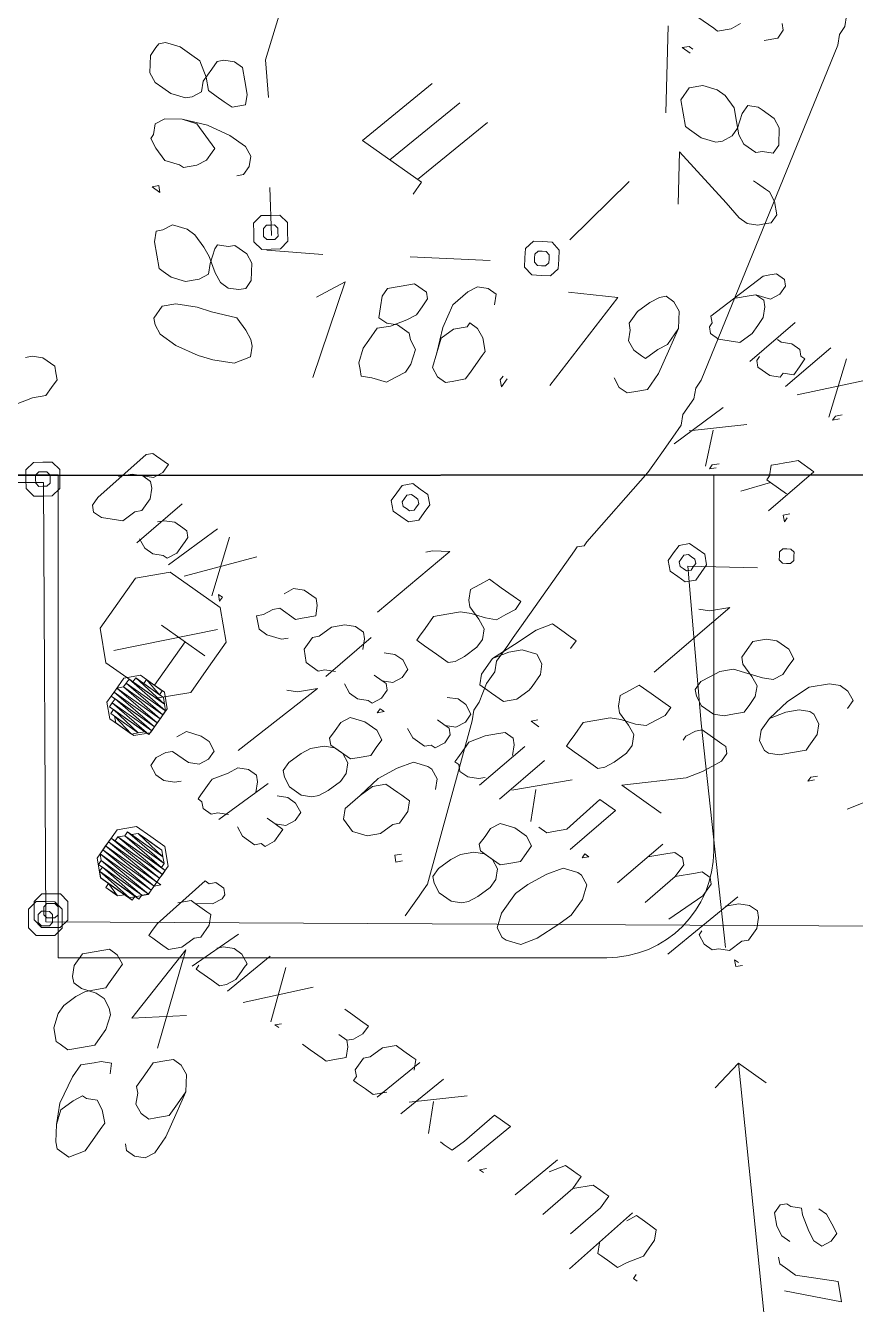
# Model space of a CAD drawing. Header units: millimetres. Extents: x -45570 to 57695, y -24100 to 57483.
# Drawn here: x 542 to 8291, y -13444 to -1506 of the extents above; entities that cross this region are included whole.
import ezdxf

# ---------------------------------------------------------------- set-up
doc = ezdxf.new("R2010")
doc.units = ezdxf.units.MM
for name, color, linetype, lineweight in [('A-FLOR', 8, 'Continuous', 9), ('НВК_ГП', 8, 'Continuous', 18), ('НВК_граница', 6, 'Continuous', 35), ('НВК_топо', 9, 'Continuous', 9)]:
    doc.layers.add(name, color=color, linetype=linetype, lineweight=lineweight)

# ---------------------------------------------------------------- blocks, each defined once
blk = doc.blocks.new('ТОПО')
at = {"layer": 'НВК_граница'}
for p, q in [((-5154, -5708), (23846, -5689)), ((23846, -5689), (-5154, -5708))]:
    blk.add_line(p, q, dxfattribs=at)
at = {"layer": 'НВК_топо'}
for p, q in [((2906, -1418), (2782, -1827)), ((6820, -1427), (6967, -1531)), ((8193, -1515), (8208, -1415)), ((6520, -2319), (6543, -1507)), ((6967, -1531), (7004, -1557)), ((7004, -1557), (7130, -1536)), ((7130, -1536), (7218, -1488)), ((7565, -1623), (7617, -1549)), ((7617, -1549), (7606, -1486)), ((8141, -1589), (8193, -1515)), ((1786, -1675), (1849, -1664)), ((1849, -1664), (1985, -1705)), ((7439, -1644), (7565, -1623)), ((8126, -1688), (8141, -1589)), ((1703, -1947), (1708, -1785)), ((1708, -1785), (1760, -1711)), ((1760, -1711), (1786, -1675)), ((1985, -1705), (2096, -1783)), ((2096, -1783), (2169, -1835)), ((6737, -1700), (6674, -1710)), ((6674, -1710), (6748, -1763)), ((6774, -1726), (6737, -1700)), ((6851, -4817), (8126, -1688)), ((2169, -1835), (2228, -1987)), ((2332, -1840), (2280, -1913)), ((2395, -1829), (2332, -1840)), ((2494, -1844), (2395, -1829)), ((2568, -1896), (2494, -1844)), ((2589, -2022), (2568, -1896)), ((2782, -1827), (2810, -2178)), ((1751, -2036), (1703, -1947)), ((2202, -2024), (2186, -2123)), ((2280, -1913), (2202, -2024)), ((2228, -1987), (2249, -2113)), ((2611, -2148), (2589, -2022)), ((1825, -2088), (1751, -2036)), ((1898, -2140), (1825, -2088)), ((2035, -2182), (1898, -2140)), ((2186, -2123), (2097, -2171)), ((2249, -2113), (2323, -2165)), ((2595, -2247), (2611, -2148)), ((4339, -2046), (3687, -2578)), ((6661, -2198), (6739, -2087)), ((6739, -2087), (6865, -2066)), ((6865, -2066), (7001, -2107)), ((7001, -2107), (7075, -2159)), ((2097, -2171), (2035, -2182)), ((2323, -2165), (2396, -2217)), ((2396, -2217), (2470, -2269)), ((2470, -2269), (2595, -2247)), ((4597, -2228), (3944, -2760)), ((6682, -2323), (6661, -2198)), ((7075, -2159), (7159, -2274)), ((7285, -2253), (7233, -2326)), ((7384, -2268), (7285, -2253)), ((7421, -2294), (7384, -2268)), ((1842, -2376), (1753, -2424)), ((2004, -2381), (1842, -2376)), ((2240, -2437), (2004, -2381)), ((2140, -2422), (2004, -2381)), ((6704, -2449), (6682, -2323)), ((7159, -2274), (7181, -2400)), ((7233, -2326), (7191, -2463)), ((7531, -2372), (7421, -2294)), ((7579, -2461), (7531, -2372)), ((1753, -2424), (1737, -2524)), ((2225, -2537), (2140, -2422)), ((2450, -2531), (2240, -2437)), ((4854, -2410), (4202, -2942)), ((6741, -2475), (6704, -2449)), ((6851, -2553), (6741, -2475)), ((7191, -2463), (7139, -2536)), ((7181, -2400), (7202, -2525)), ((7574, -2623), (7579, -2461)), ((1737, -2524), (1711, -2560)), ((1711, -2560), (1759, -2649)), ((2309, -2652), (2225, -2537)), ((2597, -2635), (2450, -2531)), ((3687, -2578), (4239, -2968)), ((6988, -2594), (6851, -2553)), ((7050, -2584), (6988, -2594)), ((7139, -2536), (7050, -2584)), ((7202, -2525), (7250, -2614)), ((7250, -2614), (7360, -2692)), ((7522, -2697), (7574, -2623)), ((1759, -2649), (1843, -2764)), ((2231, -2762), (2283, -2689)), ((2283, -2689), (2309, -2652)), ((2645, -2724), (2597, -2635)), ((2629, -2823), (2645, -2724)), ((6647, -2685), (6634, -3172)), ((7084, -3160), (6647, -2685)), ((7360, -2692), (7423, -2682)), ((7423, -2682), (7522, -2697)), ((1843, -2764), (1980, -2805)), ((1980, -2805), (2016, -2831)), ((2016, -2831), (2142, -2810)), ((2142, -2810), (2231, -2762)), ((2577, -2897), (2629, -2823)), ((2515, -2908), (2577, -2897)), ((4239, -2968), (4160, -3079)), ((5624, -3507), (6177, -2960)), ((7340, -2954), (7377, -2980)), ((7377, -2980), (7451, -3033)), ((1787, -3000), (1724, -3011)), ((1724, -3011), (1797, -3063)), ((1797, -3063), (1787, -3000)), ((2824, -3016), (2837, -3467)), ((7451, -3033), (7487, -3059)), ((7487, -3059), (7535, -3147)), ((7205, -3301), (7084, -3160)), ((7535, -3147), (7556, -3273)), ((7279, -3353), (7205, -3301)), ((7556, -3273), (7504, -3347)), ((1747, -3524), (1762, -3425)), ((1762, -3425), (1825, -3414)), ((1825, -3414), (1914, -3366)), ((1914, -3366), (2050, -3408)), ((2050, -3408), (2124, -3460)), ((2124, -3460), (2208, -3575)), ((7379, -3368), (7279, -3353)), ((7442, -3357), (7379, -3368)), ((7504, -3347), (7442, -3357)), ((1769, -3650), (1747, -3524)), ((2208, -3575), (2256, -3663)), ((2334, -3553), (2308, -3590)), ((2434, -3568), (2334, -3553)), ((2496, -3558), (2434, -3568)), ((2607, -3636), (2496, -3558)), ((1790, -3775), (1769, -3650)), ((2256, -3663), (2314, -3815)), ((2308, -3590), (2267, -3726)), ((2654, -3724), (2607, -3636)), ((2795, -3603), (3319, -3643)), ((4132, -3666), (4881, -3699)), ((1827, -3802), (1790, -3775)), ((1901, -3854), (1827, -3802)), ((2267, -3726), (2251, -3826)), ((2314, -3815), (2362, -3904)), ((2650, -3887), (2654, -3724)), ((2037, -3895), (1901, -3854)), ((2163, -3873), (2037, -3895)), ((2251, -3826), (2163, -3873)), ((2362, -3904), (2435, -3956)), ((2598, -3960), (2650, -3887)), ((3525, -3899), (3225, -4791)), ((3347, -3994), (3525, -3899)), ((4049, -3938), (3923, -3960)), ((4175, -3917), (4049, -3938)), ((4285, -3995), (4175, -3917)), ((7428, -3845), (6942, -4219)), ((7491, -3834), (7428, -3845)), ((7554, -3823), (7491, -3834)), ((7627, -3875), (7554, -3823)), ((7586, -4012), (7638, -3938)), ((7638, -3938), (7627, -3875)), ((2435, -3956), (2535, -3971)), ((2535, -3971), (2598, -3960)), ((3258, -4041), (3347, -3994)), ((3871, -4033), (3856, -4133)), ((3923, -3960), (3871, -4033)), ((4244, -4131), (4296, -4058)), ((4296, -4058), (4285, -3995)), ((4673, -3993), (4532, -4114)), ((4762, -3946), (4673, -3993)), ((4861, -3961), (4762, -3946)), ((4935, -4013), (4861, -3961)), ((4920, -4113), (4935, -4013)), ((6072, -4045), (5436, -4865)), ((5611, -3994), (6072, -4045)), ((6371, -4090), (6460, -4043)), ((6460, -4043), (6522, -4032)), ((6522, -4032), (6596, -4084)), ((7172, -4050), (7298, -4029)), ((7298, -4029), (7361, -4018)), ((7361, -4018), (7497, -4059)), ((7434, -4070), (7361, -4018)), ((7497, -4059), (7586, -4012)), ((1818, -4126), (1740, -4237)), ((1944, -4105), (1818, -4126)), ((2143, -4135), (1944, -4105)), ((2279, -4177), (2143, -4135)), ((2515, -4233), (2279, -4177)), ((3856, -4133), (3841, -4233)), ((4192, -4205), (4244, -4131)), ((4532, -4114), (4438, -4324)), ((6178, -4285), (6256, -4175)), ((6256, -4175), (6371, -4090)), ((6596, -4084), (6644, -4173)), ((6644, -4173), (6639, -4335)), ((7430, -4232), (7445, -4133)), ((7445, -4133), (7434, -4070)), ((1740, -4237), (1751, -4300)), ((2600, -4348), (2515, -4233)), ((3841, -4233), (3914, -4285)), ((3914, -4285), (4014, -4300)), ((3951, -4311), (4103, -4252)), ((4103, -4252), (4192, -4205)), ((4690, -4281), (4664, -4318)), ((4763, -4333), (4690, -4281)), ((6188, -4348), (6178, -4285)), ((6953, -4282), (6927, -4319)), ((6942, -4219), (6953, -4282)), ((7729, -4278), (7306, -4642)), ((7378, -4306), (7430, -4232)), ((1751, -4300), (1798, -4388)), ((1798, -4388), (1945, -4493)), ((2647, -4437), (2600, -4348)), ((3747, -4443), (3825, -4332)), ((3825, -4332), (3951, -4311)), ((4014, -4300), (4124, -4378)), ((4124, -4378), (4135, -4441)), ((4438, -4324), (4382, -4560)), ((4538, -4340), (4423, -4424)), ((4664, -4318), (4538, -4340)), ((4811, -4422), (4763, -4333)), ((6173, -4448), (6188, -4348)), ((6639, -4335), (6535, -4483)), ((6639, -4335), (6546, -4545)), ((6927, -4319), (6938, -4381)), ((6938, -4381), (7011, -4433)), ((7211, -4464), (7326, -4380)), ((7326, -4380), (7378, -4306)), ((1945, -4493), (2155, -4586)), ((2643, -4599), (2658, -4500)), ((2658, -4500), (2647, -4437)), ((3654, -4653), (3695, -4516)), ((3695, -4516), (3747, -4443)), ((4135, -4441), (4183, -4530)), ((4183, -4530), (4141, -4666)), ((4423, -4424), (4382, -4560)), ((4832, -4548), (4811, -4422)), ((6221, -4536), (6173, -4448)), ((6446, -4530), (6331, -4615)), ((6535, -4483), (6446, -4530)), ((7011, -4433), (7111, -4449)), ((7111, -4449), (7211, -4464)), ((7562, -4436), (7598, -4462)), ((7598, -4462), (7698, -4477)), ((8060, -4513), (7637, -4876)), ((7698, -4477), (7772, -4530)), ((7772, -4530), (7782, -4592)), ((542, -4604), (604, -4593)), ((604, -4593), (704, -4608)), ((704, -4608), (814, -4686)), ((2155, -4586), (2292, -4627)), ((2292, -4627), (2491, -4658)), ((2491, -4658), (2643, -4599)), ((3665, -4715), (3654, -4653)), ((4382, -4560), (4341, -4697)), ((4702, -4732), (4806, -4585)), ((4806, -4585), (4832, -4548)), ((6294, -4589), (6221, -4536)), ((6331, -4615), (6294, -4589)), ((6546, -4545), (6452, -4755)), ((7369, -4631), (7395, -4594)), ((7379, -4694), (7369, -4631)), ((7819, -4618), (7767, -4692)), ((7782, -4592), (7819, -4618)), ((8207, -4617), (8042, -5162)), ((814, -4686), (825, -4749)), ((825, -4749), (836, -4812)), ((3676, -4778), (3665, -4715)), ((4089, -4740), (4000, -4787)), ((4141, -4666), (4089, -4740)), ((4341, -4697), (4388, -4786)), ((4650, -4805), (4702, -4732)), ((6452, -4755), (6348, -4903)), ((7490, -4772), (7379, -4694)), ((7589, -4787), (7490, -4772)), ((7615, -4750), (7589, -4787)), ((7715, -4766), (7615, -4750)), ((7767, -4692), (7715, -4766)), ((784, -4885), (732, -4959)), ((836, -4812), (784, -4885)), ((3775, -4794), (3676, -4778)), ((3912, -4835), (3775, -4794)), ((4000, -4787), (3912, -4835)), ((4388, -4786), (4462, -4838)), ((4462, -4838), (4525, -4827)), ((4525, -4827), (4650, -4805)), ((5001, -4778), (4975, -4814)), ((4975, -4814), (4986, -4877)), ((4986, -4877), (5038, -4804)), ((6086, -4883), (6039, -4794)), ((6160, -4935), (6086, -4883)), ((6783, -4990), (6799, -4890)), ((6799, -4890), (6851, -4817)), ((8464, -4799), (7747, -4954)), ((606, -4981), (454, -5039)), ((732, -4959), (606, -4981)), ((6222, -4924), (6160, -4935)), ((6348, -4903), (6222, -4924)), ((6679, -5137), (6783, -4990)), ((7056, -5072), (6597, -5410)), ((6586, -5347), (6664, -5237)), ((6664, -5237), (6679, -5137)), ((7277, -5229), (6738, -5289)), ((8104, -5152), (8078, -5188)), ((8078, -5188), (8141, -5178)), ((8167, -5141), (8104, -5152)), ((6482, -5494), (6586, -5347)), ((6963, -5282), (6891, -5618)), ((1667, -5510), (1218, -5910)), ((1730, -5499), (1667, -5510)), ((1766, -5526), (1730, -5499)), ((1877, -5604), (1766, -5526)), ((1825, -5677), (1877, -5604)), ((6352, -5678), (6430, -5568)), ((6430, -5568), (6482, -5494)), ((6954, -5607), (6928, -5644)), ((7017, -5596), (6954, -5607)), ((7504, -5610), (7489, -5710)), ((7567, -5599), (7504, -5610)), ((7630, -5589), (7567, -5599)), ((7692, -5578), (7630, -5589)), ((7755, -5567), (7692, -5578)), ((7902, -5671), (7755, -5567)), ((1411, -5716), (1537, -5694)), ((1537, -5694), (1636, -5709)), ((1636, -5709), (1736, -5725)), ((1710, -5762), (1636, -5709)), ((1736, -5725), (1825, -5677)), ((5783, -6325), (6352, -5678)), ((6928, -5644), (6991, -5633)), ((7489, -5710), (7463, -5746)), ((7480, -6035), (7902, -5671)), ((709, -5771), (-7370, -5797)), ((733, -9873), (709, -5771)), ((1705, -5924), (1721, -5824)), ((1721, -5824), (1710, -5762)), ((7222, -5852), (7499, -5772)), ((7463, -5746), (7499, -5772)), ((7499, -5772), (7647, -5877)), ((1218, -5910), (1166, -5984)), ((1627, -6034), (1705, -5924)), ((1166, -5984), (1177, -6047)), ((1177, -6047), (1250, -6099)), ((1450, -6129), (1564, -6045)), ((1564, -6045), (1627, -6034)), ((2004, -5970), (1581, -6333)), ((7679, -6065), (7616, -6076)), ((7616, -6076), (7627, -6139)), ((1250, -6099), (1350, -6114)), ((1350, -6114), (1450, -6129)), ((1774, -6138), (1837, -6128)), ((1837, -6128), (1937, -6143)), ((2335, -6204), (1876, -6541)), ((1937, -6143), (2010, -6195)), ((2010, -6195), (2047, -6221)), ((7627, -6139), (7653, -6102)), ((1655, -6385), (1607, -6296)), ((2032, -6321), (2006, -6357)), ((2058, -6284), (2032, -6321)), ((2047, -6221), (2058, -6284)), ((2446, -6282), (2280, -6828)), ((5757, -6362), (5783, -6325)), ((1729, -6437), (1655, -6385)), ((1828, -6453), (1729, -6437)), ((1954, -6431), (1865, -6479)), ((2006, -6357), (1954, -6431)), ((4505, -6415), (3827, -6983)), ((4280, -6421), (4343, -6410)), ((4343, -6410), (4505, -6415)), ((5174, -7108), (5668, -6409)), ((5668, -6409), (5694, -6373)), ((5694, -6373), (5757, -6362)), ((1865, -6479), (1828, -6453)), ((2703, -6464), (2023, -6646)), ((6849, -8018), (6727, -6551)), ((6727, -6551), (7377, -6569)), ((4873, -6675), (4784, -6722)), ((4984, -6753), (4873, -6675)), ((2956, -6809), (3045, -6762)), ((3045, -6762), (3145, -6777)), ((3145, -6777), (3255, -6855)), ((4696, -6770), (4680, -6870)), ((4784, -6722), (4696, -6770)), ((5094, -6831), (4984, -6753)), ((2380, -6843), (2343, -6817)), ((2343, -6817), (2354, -6880)), ((2354, -6880), (2380, -6843)), ((3266, -6918), (3251, -7017)), ((3255, -6855), (3266, -6918)), ((4680, -6870), (4691, -6932)), ((5168, -6883), (5094, -6831)), ((5116, -6957), (5168, -6883)), ((2763, -7004), (2700, -7015)), ((2700, -7015), (2711, -7077)), ((2852, -6956), (2763, -7004)), ((2915, -6945), (2852, -6956)), ((3062, -7050), (2915, -6945)), ((3125, -7039), (3062, -7050)), ((3251, -7017), (3125, -7039)), ((4273, -7133), (4351, -7023)), ((4351, -7023), (4477, -7001)), ((4477, -7001), (4602, -6980)), ((4602, -6980), (4702, -6995)), ((4691, -6932), (4775, -7047)), ((4702, -6995), (4838, -7036)), ((4838, -7036), (4938, -7052)), ((4938, -7052), (5027, -7004)), ((5027, -7004), (5116, -6957)), ((7117, -6937), (6412, -7543)), ((6829, -6954), (6928, -6970)), ((6928, -6970), (7117, -6937)), ((1366, -7340), (2334, -7142)), ((1810, -7102), (2215, -7389)), ((2711, -7077), (2722, -7140)), ((2722, -7140), (2796, -7192)), ((3283, -7206), (3398, -7121)), ((3398, -7121), (3523, -7100)), ((3523, -7100), (3623, -7115)), ((3623, -7115), (3697, -7167)), ((4221, -7207), (4273, -7133)), ((4775, -7047), (4823, -7136)), ((4823, -7136), (4808, -7236)), ((5096, -7219), (5174, -7108)), ((5310, -7150), (5106, -7282)), ((5462, -7091), (5310, -7150)), ((5572, -7169), (5462, -7091)), ((1745, -7663), (2031, -7259)), ((2796, -7192), (2932, -7234)), ((2932, -7234), (2995, -7223)), ((3142, -7327), (3220, -7217)), ((3220, -7217), (3283, -7206)), ((3770, -7219), (3347, -7583)), ((3707, -7230), (3692, -7330)), ((3697, -7167), (3707, -7230)), ((4195, -7244), (4221, -7207)), ((4268, -7296), (4195, -7244)), ((4808, -7236), (4756, -7309)), ((5106, -7282), (4903, -7413)), ((5044, -7292), (5096, -7219)), ((5609, -7195), (5572, -7169)), ((5683, -7248), (5609, -7195)), ((5631, -7321), (5683, -7248)), ((7333, -7256), (7281, -7330)), ((7459, -7234), (7333, -7256)), ((7558, -7250), (7459, -7234)), ((7669, -7328), (7558, -7250)), ((3153, -7390), (3142, -7327)), ((3163, -7453), (3153, -7390)), ((3891, -7360), (3991, -7376)), ((3991, -7376), (4065, -7428)), ((4379, -7374), (4268, -7296)), ((4489, -7452), (4379, -7374)), ((4641, -7394), (4552, -7441)), ((4756, -7309), (4641, -7394)), ((5054, -7355), (4903, -7413)), ((4940, -7439), (5044, -7292)), ((5180, -7334), (5054, -7355)), ((5316, -7375), (5180, -7334)), ((5364, -7464), (5316, -7375)), ((7281, -7330), (7229, -7403)), ((7716, -7417), (7669, -7328)), ((3274, -7531), (3163, -7453)), ((3337, -7520), (3274, -7531)), ((3436, -7535), (3337, -7520)), ((4112, -7517), (4060, -7590)), ((4065, -7428), (4112, -7517)), ((4552, -7441), (4489, -7452)), ((4903, -7413), (4799, -7561)), ((4924, -7539), (4940, -7439)), ((5349, -7563), (5364, -7464)), ((7025, -7535), (7151, -7513)), ((7151, -7513), (7287, -7555)), ((7229, -7403), (7240, -7466)), ((7240, -7466), (7324, -7581)), ((7612, -7564), (7664, -7490)), ((7664, -7490), (7716, -7417)), ((1483, -7643), (1509, -7607)), ((1545, -7633), (1509, -7607)), ((1509, -7607), (1840, -7841)), ((1840, -7841), (1509, -7607)), ((1509, -7607), (1850, -7904)), ((1509, -7607), (1850, -7904)), ((1545, -7633), (1571, -7596)), ((1840, -7841), (1545, -7633)), ((1840, -7841), (1545, -7633)), ((1545, -7633), (1840, -7841)), ((1840, -7841), (1545, -7633)), ((1829, -7778), (1571, -7596)), ((1571, -7596), (1608, -7622)), ((1829, -7778), (1571, -7596)), ((1571, -7596), (1840, -7841)), ((1571, -7596), (1840, -7841)), ((1829, -7778), (1608, -7622)), ((1608, -7622), (1645, -7648)), ((1829, -7778), (1608, -7622)), ((1608, -7622), (1829, -7778)), ((1608, -7622), (1829, -7778)), ((1829, -7778), (1608, -7622)), ((1829, -7778), (1608, -7622)), ((1608, -7622), (1829, -7778)), ((1608, -7622), (1829, -7778)), ((1645, -7648), (1671, -7611)), ((1818, -7715), (1671, -7611)), ((1671, -7611), (1708, -7637)), ((1818, -7715), (1671, -7611)), ((1671, -7611), (1792, -7752)), ((1671, -7611), (1792, -7752)), ((1745, -7663), (1708, -7637)), ((1708, -7637), (1745, -7663)), ((1781, -7689), (1708, -7637)), ((1708, -7637), (1781, -7689)), ((1781, -7689), (1708, -7637)), ((1708, -7637), (1745, -7663)), ((1781, -7689), (1708, -7637)), ((1708, -7637), (1818, -7715)), ((1708, -7637), (1818, -7715)), ((3872, -7622), (3798, -7570)), ((3872, -7622), (3908, -7648)), ((3971, -7638), (3872, -7622)), ((4060, -7590), (3971, -7638)), ((4799, -7561), (4783, -7660)), ((4846, -7649), (4924, -7539)), ((5271, -7674), (5349, -7563)), ((6795, -7704), (6847, -7630)), ((6847, -7630), (6936, -7583)), ((6936, -7583), (7025, -7535)), ((7287, -7555), (7424, -7596)), ((7324, -7581), (7372, -7670)), ((7424, -7596), (7523, -7611)), ((7523, -7611), (7612, -7564)), ((1342, -7765), (1368, -7728)), ((1368, -7728), (1394, -7691)), ((1772, -8014), (1368, -7728)), ((1772, -8014), (1368, -7728)), ((1368, -7728), (1772, -8014)), ((1368, -7728), (1772, -8014)), ((1772, -8014), (1368, -7728)), ((1772, -8014), (1368, -7728)), ((1368, -7728), (1746, -8051)), ((1368, -7728), (1746, -8051)), ((1394, -7691), (1456, -7680)), ((1798, -7977), (1394, -7691)), ((1798, -7977), (1394, -7691)), ((1394, -7691), (1798, -7977)), ((1394, -7691), (1798, -7977)), ((1798, -7977), (1394, -7691)), ((1798, -7977), (1394, -7691)), ((1394, -7691), (1772, -8014)), ((1394, -7691), (1772, -8014)), ((1456, -7680), (1483, -7643)), ((1824, -7941), (1456, -7680)), ((1824, -7941), (1456, -7680)), ((1456, -7680), (1824, -7941)), ((1456, -7680), (1824, -7941)), ((1824, -7941), (1456, -7680)), ((1824, -7941), (1456, -7680)), ((1456, -7680), (1798, -7977)), ((1456, -7680), (1798, -7977)), ((1850, -7904), (1483, -7643)), ((1850, -7904), (1483, -7643)), ((1483, -7643), (1850, -7904)), ((1483, -7643), (1850, -7904)), ((1850, -7904), (1483, -7643)), ((1850, -7904), (1483, -7643)), ((1483, -7643), (1824, -7941)), ((1483, -7643), (1824, -7941)), ((1792, -7752), (1645, -7648)), ((1792, -7752), (1645, -7648)), ((1645, -7648), (1829, -7778)), ((1645, -7648), (1829, -7778)), ((1745, -7663), (1781, -7689)), ((1781, -7689), (1781, -7689)), ((1818, -7715), (1781, -7689)), ((1792, -7752), (1818, -7715)), ((1829, -7778), (1792, -7752)), ((3269, -7693), (2528, -8273)), ((2981, -7710), (3081, -7725)), ((3081, -7725), (3269, -7693)), ((3568, -7739), (3521, -7650)), ((3642, -7791), (3568, -7739)), ((3919, -7711), (3867, -7785)), ((3908, -7648), (3919, -7711)), ((4779, -7823), (4846, -7649)), ((4783, -7660), (4857, -7712)), ((4857, -7712), (4894, -7738)), ((4894, -7738), (5004, -7816)), ((5130, -7795), (5245, -7711)), ((5245, -7711), (5271, -7674)), ((6094, -7759), (6078, -7859)), ((6182, -7712), (6094, -7759)), ((6271, -7664), (6182, -7712)), ((6382, -7742), (6271, -7664)), ((6492, -7820), (6382, -7742)), ((6806, -7766), (6795, -7704)), ((7372, -7670), (7356, -7769)), ((7859, -7683), (7655, -7815)), ((8047, -7651), (7859, -7683)), ((8147, -7666), (8047, -7651)), ((8221, -7718), (8147, -7666)), ((8268, -7807), (8221, -7718)), ((1326, -7864), (1352, -7827)), ((1694, -8125), (1326, -7864)), ((1657, -8098), (1326, -7864)), ((1326, -7864), (1657, -8098)), ((1657, -8098), (1326, -7864)), ((1326, -7864), (1694, -8125)), ((1657, -8098), (1326, -7864)), ((1326, -7864), (1657, -8098)), ((1326, -7864), (1657, -8098)), ((1363, -7890), (1326, -7864)), ((1746, -8051), (1342, -7765)), ((1746, -8051), (1342, -7765)), ((1342, -7765), (1378, -7791)), ((1342, -7765), (1746, -8051)), ((1746, -8051), (1342, -7765)), ((1352, -7827), (1378, -7791)), ((1720, -8088), (1352, -7827)), ((1720, -8088), (1352, -7827)), ((1352, -7827), (1720, -8088)), ((1352, -7827), (1720, -8088)), ((1720, -8088), (1352, -7827)), ((1720, -8088), (1352, -7827)), ((1352, -7827), (1694, -8125)), ((1352, -7827), (1694, -8125)), ((1378, -7791), (1746, -8051)), ((1746, -8051), (1378, -7791)), ((1378, -7791), (1720, -8088)), ((1378, -7791), (1720, -8088)), ((1840, -7841), (1829, -7778)), ((1850, -7904), (1840, -7841)), ((3741, -7806), (3642, -7791)), ((3778, -7832), (3741, -7806)), ((3867, -7785), (3778, -7832)), ((4480, -7777), (4580, -7792)), ((4580, -7792), (4653, -7844)), ((4653, -7844), (4701, -7933)), ((4727, -7896), (4779, -7823)), ((5004, -7816), (5130, -7795)), ((6078, -7859), (6089, -7922)), ((6566, -7872), (6492, -7820)), ((6514, -7946), (6566, -7872)), ((6854, -7855), (6806, -7766)), ((6964, -7933), (6854, -7855)), ((7304, -7843), (7252, -7916)), ((7356, -7769), (7304, -7843)), ((7655, -7815), (7488, -7973)), ((8216, -7881), (8268, -7807)), ((1337, -7927), (1363, -7890)), ((1595, -8109), (1337, -7927)), ((1595, -8109), (1337, -7927)), ((1337, -7927), (1374, -7953)), ((1337, -7927), (1595, -8109)), ((1595, -8109), (1337, -7927)), ((1657, -8098), (1363, -7890)), ((1657, -8098), (1363, -7890)), ((1363, -7890), (1595, -8109)), ((1363, -7890), (1595, -8109)), ((1374, -7953), (1595, -8109)), ((1595, -8109), (1374, -7953)), ((1374, -7953), (1595, -8109)), ((1595, -8109), (1374, -7953)), ((1374, -7953), (1595, -8109)), ((1595, -8109), (1374, -7953)), ((1374, -7953), (1532, -8120)), ((1374, -7953), (1532, -8120)), ((1385, -8016), (1374, -7953)), ((1772, -8014), (1798, -7977)), ((1798, -7977), (1824, -7941)), ((1824, -7941), (1850, -7904)), ((3574, -7964), (3486, -8012)), ((3711, -8006), (3574, -7964)), ((3852, -7884), (3826, -7921)), ((3826, -7921), (3889, -7910)), ((3889, -7910), (3852, -7884)), ((4294, -9522), (4711, -7996)), ((4460, -8039), (4387, -7987)), ((4701, -7933), (4649, -8007)), ((4711, -7996), (4727, -7896)), ((5324, -7988), (5262, -7999)), ((5749, -8012), (5875, -7991)), ((5875, -7991), (6000, -7969)), ((6000, -7969), (6100, -7984)), ((6089, -7922), (6173, -8037)), ((6100, -7984), (6236, -8026)), ((6336, -8041), (6425, -7993)), ((6425, -7993), (6514, -7946)), ((7064, -7949), (6964, -7933)), ((7127, -7938), (7064, -7949)), ((7252, -7916), (7127, -7938)), ((7488, -7973), (7410, -8083)), ((7640, -7915), (7488, -7973)), ((7766, -7893), (7640, -7915)), ((7865, -7908), (7766, -7893)), ((7902, -7935), (7865, -7908)), ((7949, -8023), (7902, -7935)), ((1532, -8120), (1385, -8016)), ((1532, -8120), (1385, -8016)), ((1385, -8016), (1532, -8120)), ((1385, -8016), (1532, -8120)), ((1532, -8120), (1385, -8016)), ((1532, -8120), (1385, -8016)), ((1385, -8016), (1495, -8094)), ((1385, -8016), (1495, -8094)), ((1421, -8042), (1385, -8016)), ((1495, -8094), (1421, -8042)), ((1421, -8042), (1458, -8068)), ((1458, -8068), (1421, -8042)), ((1458, -8068), (1421, -8042)), ((1421, -8042), (1458, -8068)), ((1458, -8068), (1421, -8042)), ((1421, -8042), (1495, -8094)), ((1458, -8068), (1458, -8068)), ((1495, -8094), (1458, -8068)), ((1495, -8094), (1532, -8120)), ((1532, -8120), (1595, -8109)), ((1595, -8109), (1657, -8098)), ((1595, -8109), (1595, -8109)), ((1657, -8098), (1657, -8098)), ((1694, -8125), (1657, -8098)), ((1694, -8125), (1720, -8088)), ((1720, -8088), (1746, -8051)), ((1746, -8051), (1772, -8014)), ((1956, -8144), (2045, -8097)), ((2045, -8097), (2182, -8138)), ((3433, -8085), (3381, -8159)), ((3486, -8012), (3433, -8085)), ((3821, -8084), (3711, -8006)), ((3869, -8172), (3821, -8084)), ((4157, -8155), (4109, -8067)), ((4460, -8039), (4497, -8065)), ((4560, -8054), (4460, -8039)), ((4497, -8065), (4508, -8128)), ((4649, -8007), (4560, -8054)), ((4833, -8137), (4958, -8115)), ((4958, -8115), (5021, -8105)), ((5021, -8105), (5095, -8157)), ((5262, -7999), (5298, -8025)), ((5298, -8025), (5335, -8051)), ((5671, -8123), (5749, -8012)), ((6173, -8037), (6221, -8125)), ((6236, -8026), (6336, -8041)), ((6708, -8139), (6797, -8091)), ((6797, -8091), (6860, -8081)), ((7079, -10113), (6849, -8018)), ((6860, -8081), (6934, -8133)), ((7410, -8083), (7395, -8183)), ((7934, -8123), (7949, -8023)), ((2182, -8138), (2255, -8190)), ((2255, -8190), (2303, -8279)), ((3204, -8254), (3329, -8233)), ((3329, -8233), (3429, -8248)), ((3381, -8159), (3392, -8222)), ((3392, -8222), (3503, -8300)), ((3817, -8246), (3869, -8172)), ((4267, -8234), (4157, -8155)), ((4330, -8223), (4267, -8234)), ((4367, -8249), (4330, -8223)), ((4456, -8201), (4367, -8249)), ((4508, -8128), (4456, -8201)), ((4577, -8342), (4655, -8232)), ((4655, -8232), (4681, -8195)), ((4681, -8195), (4833, -8137)), ((5205, -8235), (4782, -8598)), ((5105, -8219), (5090, -8319)), ((5095, -8157), (5105, -8219)), ((5593, -8233), (5619, -8196)), ((5666, -8285), (5593, -8233)), ((5619, -8196), (5671, -8123)), ((6206, -8225), (6154, -8299)), ((6221, -8125), (6206, -8225)), ((6682, -8176), (6708, -8139)), ((6934, -8133), (7044, -8211)), ((7044, -8211), (7081, -8237)), ((7081, -8237), (7091, -8300)), ((7395, -8183), (7442, -8272)), ((7830, -8270), (7856, -8233)), ((7856, -8233), (7934, -8123)), ((1763, -8339), (1737, -8376)), ((1852, -8291), (1763, -8339)), ((1915, -8281), (1852, -8291)), ((2062, -8385), (1915, -8281)), ((2251, -8353), (2162, -8400)), ((2303, -8279), (2251, -8353)), ((3000, -8386), (3115, -8302)), ((3115, -8302), (3204, -8254)), ((3429, -8248), (3576, -8352)), ((3503, -8300), (3550, -8389)), ((3576, -8352), (3639, -8341)), ((3639, -8341), (3765, -8320)), ((3765, -8320), (3817, -8246)), ((4551, -8379), (4577, -8342)), ((5777, -8363), (5666, -8285)), ((6154, -8299), (6039, -8383)), ((7091, -8300), (7039, -8373)), ((7442, -8272), (7479, -8298)), ((7479, -8298), (7579, -8313)), ((7579, -8313), (7704, -8292)), ((7704, -8292), (7830, -8270)), ((1737, -8376), (1711, -8413)), ((1711, -8413), (1759, -8501)), ((2162, -8400), (2062, -8385)), ((2435, -8483), (2523, -8435)), ((2523, -8435), (2623, -8450)), ((2623, -8450), (2697, -8503)), ((2948, -8460), (3000, -8386)), ((2959, -8522), (2948, -8460)), ((3550, -8389), (3535, -8488)), ((4011, -8439), (3834, -8534)), ((4163, -8381), (4011, -8439)), ((4299, -8422), (4163, -8381)), ((4336, -8448), (4299, -8422)), ((4384, -8537), (4336, -8448)), ((4588, -8405), (4551, -8379)), ((4598, -8468), (4588, -8405)), ((4672, -8520), (4598, -8468)), ((5389, -8365), (4966, -8728)), ((5887, -8441), (5777, -8363)), ((5950, -8430), (5887, -8441)), ((6039, -8383), (5950, -8430)), ((6862, -8468), (6710, -8527)), ((6951, -8421), (6862, -8468)), ((7039, -8373), (6951, -8421)), ((9214, -8421), (8215, -8819)), ((1759, -8501), (1832, -8554)), ((1832, -8554), (1932, -8569)), ((1932, -8569), (1995, -8558)), ((2179, -8688), (2257, -8578)), ((2257, -8578), (2283, -8541)), ((2283, -8541), (2435, -8483)), ((2807, -8581), (2347, -8918)), ((2707, -8565), (2692, -8665)), ((2697, -8503), (2707, -8565)), ((3006, -8611), (2959, -8522)), ((3483, -8562), (3368, -8646)), ((3535, -8488), (3483, -8562)), ((3834, -8534), (3667, -8692)), ((3907, -8586), (3782, -8608)), ((4018, -8664), (3907, -8586)), ((4369, -8637), (4384, -8537)), ((4772, -8535), (4672, -8520)), ((4834, -8524), (4772, -8535)), ((5647, -8547), (5081, -8644)), ((6710, -8527), (6108, -8597)), ((7873, -8521), (7847, -8558)), ((7847, -8558), (7910, -8547)), ((7936, -8511), (7873, -8521)), ((2153, -8725), (2179, -8688)), ((2891, -8696), (2991, -8711)), ((2991, -8711), (3064, -8763)), ((3117, -8689), (3006, -8611)), ((3216, -8705), (3117, -8689)), ((3279, -8694), (3216, -8705)), ((3368, -8646), (3279, -8694)), ((3667, -8692), (3526, -8813)), ((3782, -8608), (3667, -8692)), ((4054, -8690), (4018, -8664)), ((4128, -8742), (4054, -8690)), ((5306, -8638), (5261, -8936)), ((6108, -8597), (6476, -8858)), ((2189, -8751), (2153, -8725)), ((2200, -8814), (2189, -8751)), ((2274, -8866), (2200, -8814)), ((3064, -8763), (3112, -8852)), ((3526, -8813), (3511, -8913)), ((4113, -8842), (4128, -8742)), ((5904, -8729), (5596, -9008)), ((5628, -9197), (6051, -8833)), ((6051, -8833), (5904, -8729)), ((2337, -8855), (2274, -8866)), ((2436, -8870), (2337, -8855)), ((2872, -8958), (2798, -8906)), ((3060, -8925), (2971, -8973)), ((3112, -8852), (3060, -8925)), ((3511, -8913), (3595, -9028)), ((3972, -8963), (4035, -8952)), ((4035, -8952), (4113, -8842)), ((1405, -9079), (1468, -9069)), ((1468, -9069), (1494, -9032)), ((1836, -9329), (1468, -9069)), ((1836, -9329), (1468, -9069)), ((1468, -9069), (1836, -9329)), ((1468, -9069), (1836, -9329)), ((1836, -9329), (1468, -9069)), ((1836, -9329), (1468, -9069)), ((1468, -9069), (1810, -9366)), ((1468, -9069), (1810, -9366)), ((1531, -9058), (1494, -9032)), ((1494, -9032), (1825, -9266)), ((1825, -9266), (1494, -9032)), ((1494, -9032), (1836, -9329)), ((1494, -9032), (1836, -9329)), ((1531, -9058), (1594, -9047)), ((1825, -9266), (1531, -9058)), ((1825, -9266), (1531, -9058)), ((1531, -9058), (1825, -9266)), ((1825, -9266), (1531, -9058)), ((1814, -9203), (1594, -9047)), ((1594, -9047), (1630, -9073)), ((1814, -9203), (1594, -9047)), ((1594, -9047), (1814, -9203)), ((1594, -9047), (1814, -9203)), ((1814, -9203), (1594, -9047)), ((1814, -9203), (1594, -9047)), ((1594, -9047), (1825, -9266)), ((1594, -9047), (1825, -9266)), ((2568, -9074), (2521, -8985)), ((2919, -9046), (2867, -9120)), ((2872, -8958), (2945, -9010)), ((2971, -8973), (2872, -8958)), ((2945, -9010), (2919, -9046)), ((3595, -9028), (3731, -9069)), ((3731, -9069), (3857, -9048)), ((3857, -9048), (3972, -8963)), ((4884, -9001), (4832, -9075)), ((4972, -8953), (4884, -9001)), ((5109, -8995), (4972, -8953)), ((5219, -9073), (5109, -8995)), ((5408, -9041), (5334, -8989)), ((5471, -9030), (5408, -9041)), ((5596, -9008), (5471, -9030)), ((1264, -9200), (1290, -9164)), ((1290, -9164), (1316, -9127)), ((1768, -9502), (1290, -9164)), ((1805, -9528), (1290, -9164)), ((1290, -9164), (1805, -9528)), ((1805, -9528), (1290, -9164)), ((1290, -9164), (1768, -9502)), ((1805, -9528), (1290, -9164)), ((1290, -9164), (1742, -9539)), ((1290, -9164), (1742, -9539)), ((1316, -9127), (1342, -9090)), ((1794, -9465), (1316, -9127)), ((1794, -9465), (1316, -9127)), ((1316, -9127), (1768, -9502)), ((1316, -9127), (1768, -9502)), ((1379, -9116), (1342, -9090)), ((1342, -9090), (1820, -9429)), ((1820, -9429), (1342, -9090)), ((1342, -9090), (1794, -9465)), ((1342, -9090), (1794, -9465)), ((1379, -9116), (1405, -9079)), ((1820, -9429), (1379, -9116)), ((1820, -9429), (1379, -9116)), ((1379, -9116), (1820, -9429)), ((1820, -9429), (1379, -9116)), ((1810, -9366), (1405, -9079)), ((1847, -9392), (1405, -9079)), ((1405, -9079), (1847, -9392)), ((1847, -9392), (1405, -9079)), ((1405, -9079), (1810, -9366)), ((1847, -9392), (1405, -9079)), ((1405, -9079), (1820, -9429)), ((1405, -9079), (1820, -9429)), ((1667, -9099), (1630, -9073)), ((1630, -9073), (1741, -9151)), ((1777, -9177), (1630, -9073)), ((1630, -9073), (1777, -9177)), ((1777, -9177), (1630, -9073)), ((1630, -9073), (1741, -9151)), ((1777, -9177), (1630, -9073)), ((1630, -9073), (1814, -9203)), ((1630, -9073), (1814, -9203)), ((1741, -9151), (1667, -9099)), ((1667, -9099), (1704, -9125)), ((1741, -9151), (1667, -9099)), ((1667, -9099), (1741, -9151)), ((1741, -9151), (1667, -9099)), ((1704, -9125), (1741, -9151)), ((1741, -9151), (1777, -9177)), ((1777, -9177), (1777, -9177)), ((1814, -9203), (1777, -9177)), ((2679, -9152), (2568, -9074)), ((2741, -9142), (2679, -9152)), ((2778, -9168), (2741, -9142)), ((2867, -9120), (2778, -9168)), ((4832, -9075), (4779, -9148)), ((4779, -9148), (4790, -9211)), ((5215, -9235), (5267, -9162)), ((5267, -9162), (5219, -9073)), ((6493, -9146), (6070, -9509)), ((1223, -9337), (1249, -9300)), ((1238, -9237), (1264, -9200)), ((1716, -9576), (1238, -9237)), ((1716, -9576), (1238, -9237)), ((1238, -9237), (1690, -9613)), ((1238, -9237), (1690, -9613)), ((1249, -9300), (1238, -9237)), ((1690, -9613), (1249, -9300)), ((1690, -9613), (1249, -9300)), ((1249, -9300), (1690, -9613)), ((1249, -9300), (1690, -9613)), ((1690, -9613), (1249, -9300)), ((1690, -9613), (1249, -9300)), ((1249, -9300), (1628, -9623)), ((1249, -9300), (1628, -9623)), ((1742, -9539), (1264, -9200)), ((1742, -9539), (1264, -9200)), ((1264, -9200), (1742, -9539)), ((1264, -9200), (1742, -9539)), ((1742, -9539), (1264, -9200)), ((1742, -9539), (1264, -9200)), ((1264, -9200), (1716, -9576)), ((1264, -9200), (1716, -9576)), ((1825, -9266), (1814, -9203)), ((1836, -9329), (1825, -9266)), ((4052, -9241), (3989, -9251)), ((3989, -9251), (4000, -9314)), ((4000, -9314), (4062, -9303)), ((4398, -9375), (4513, -9291)), ((4513, -9291), (4602, -9243)), ((4602, -9243), (4727, -9222)), ((4727, -9222), (4827, -9237)), ((4790, -9211), (4901, -9289)), ((4827, -9237), (4974, -9341)), ((4901, -9289), (4948, -9378)), ((5037, -9330), (5163, -9309)), ((5163, -9309), (5215, -9235)), ((5765, -9238), (5739, -9275)), ((5739, -9275), (5802, -9264)), ((5802, -9264), (5765, -9238)), ((6352, -9267), (6540, -9235)), ((6540, -9235), (6603, -9224)), ((6603, -9224), (6677, -9276)), ((6677, -9276), (6687, -9339)), ((1628, -9623), (1223, -9337)), ((1628, -9623), (1223, -9337)), ((1223, -9337), (1260, -9363)), ((1223, -9337), (1628, -9623)), ((1628, -9623), (1223, -9337)), ((1234, -9400), (1260, -9363)), ((1601, -9660), (1234, -9400)), ((1565, -9634), (1234, -9400)), ((1234, -9400), (1565, -9634)), ((1565, -9634), (1234, -9400)), ((1234, -9400), (1601, -9660)), ((1565, -9634), (1234, -9400)), ((1234, -9400), (1539, -9671)), ((1234, -9400), (1539, -9671)), ((1244, -9463), (1234, -9400)), ((1260, -9363), (1628, -9623)), ((1628, -9623), (1260, -9363)), ((1260, -9363), (1601, -9660)), ((1260, -9363), (1601, -9660)), ((1794, -9465), (1820, -9429)), ((1810, -9366), (1836, -9329)), ((1810, -9366), (1847, -9392)), ((1820, -9429), (1847, -9392)), ((1847, -9392), (1847, -9392)), ((4346, -9449), (4398, -9375)), ((4948, -9378), (4933, -9478)), ((4974, -9341), (5037, -9330)), ((5409, -9428), (5232, -9523)), ((5561, -9370), (5409, -9428)), ((5698, -9411), (5561, -9370)), ((5734, -9437), (5698, -9411)), ((6687, -9339), (6609, -9449)), ((6609, -9449), (6798, -9417)), ((6798, -9417), (6861, -9406)), ((6861, -9406), (6934, -9458)), ((1539, -9671), (1244, -9463)), ((1539, -9671), (1244, -9463)), ((1244, -9463), (1502, -9645)), ((1244, -9463), (1502, -9645)), ((1281, -9489), (1244, -9463)), ((1502, -9645), (1281, -9489)), ((1502, -9645), (1281, -9489)), ((1281, -9489), (1502, -9645)), ((1281, -9489), (1502, -9645)), ((1502, -9645), (1281, -9489)), ((1502, -9645), (1281, -9489)), ((1281, -9489), (1465, -9619)), ((1281, -9489), (1465, -9619)), ((1318, -9515), (1281, -9489)), ((1292, -9551), (1318, -9515)), ((1465, -9619), (1318, -9515)), ((1465, -9619), (1318, -9515)), ((1318, -9515), (1402, -9629)), ((1318, -9515), (1402, -9629)), ((1716, -9576), (1742, -9539)), ((1742, -9539), (1805, -9528)), ((1768, -9502), (1794, -9465)), ((1768, -9502), (1805, -9528)), ((2219, -9490), (1770, -9890)), ((1805, -9528), (1805, -9528)), ((2256, -9516), (2219, -9490)), ((2319, -9505), (2256, -9516)), ((2392, -9557), (2319, -9505)), ((4242, -9596), (4294, -9522)), ((4357, -9512), (4346, -9449)), ((4404, -9600), (4357, -9512)), ((4933, -9478), (4881, -9551)), ((5232, -9523), (5117, -9608)), ((5782, -9526), (5734, -9437)), ((5741, -9663), (5782, -9526)), ((6609, -9449), (6327, -9691)), ((6945, -9521), (6867, -9631)), ((6934, -9458), (6945, -9521)), ((1402, -9629), (1292, -9551)), ((1292, -9551), (1329, -9577)), ((1402, -9629), (1292, -9551)), ((1292, -9551), (1402, -9629)), ((1402, -9629), (1292, -9551)), ((1329, -9577), (1402, -9629)), ((1329, -9577), (1402, -9629)), ((1365, -9603), (1329, -9577)), ((1402, -9629), (1365, -9603)), ((1402, -9629), (1465, -9619)), ((1465, -9619), (1502, -9645)), ((1502, -9645), (1539, -9671)), ((1539, -9671), (1565, -9634)), ((1565, -9634), (1565, -9634)), ((1601, -9660), (1565, -9634)), ((1601, -9660), (1628, -9623)), ((1628, -9623), (1690, -9613)), ((1690, -9613), (1716, -9576)), ((2288, -9704), (2377, -9657)), ((2377, -9657), (2403, -9620)), ((2403, -9620), (2392, -9557)), ((4138, -9743), (4216, -9633)), ((4216, -9633), (4242, -9596)), ((4515, -9679), (4404, -9600)), ((4766, -9636), (4677, -9683)), ((4881, -9551), (4766, -9636)), ((5117, -9608), (4987, -9792)), ((5636, -9810), (5741, -9663)), ((7192, -9640), (6539, -10173)), ((6867, -9631), (6548, -9848)), ((1963, -9695), (2089, -9674)), ((2089, -9674), (2126, -9700)), ((2126, -9700), (2288, -9704)), ((2236, -9778), (2126, -9700)), ((2273, -9804), (2236, -9778)), ((4086, -9817), (4138, -9743)), ((4614, -9694), (4515, -9679)), ((4677, -9683), (4614, -9694)), ((7077, -9725), (7202, -9703)), ((7202, -9703), (7302, -9719)), ((7302, -9719), (7376, -9771)), ((7376, -9771), (7386, -9833)), ((11736, -9929), (733, -9873)), ((1770, -9890), (1718, -9963)), ((2179, -10014), (2257, -9903)), ((2257, -9903), (2273, -9804)), ((4987, -9792), (4945, -9928)), ((5318, -10026), (5522, -9894)), ((5522, -9894), (5636, -9810)), ((7386, -9833), (7371, -9933)), ((1718, -9963), (1692, -10000)), ((1692, -10000), (1729, -10026)), ((1729, -10026), (1802, -10078)), ((2002, -10109), (2117, -10025)), ((2530, -9986), (2097, -10287)), ((2117, -10025), (2179, -10014)), ((4945, -9928), (4993, -10017)), ((4993, -10017), (5030, -10043)), ((5166, -10084), (5318, -10026)), ((6832, -9993), (6858, -9956)), ((6879, -10082), (6832, -9993)), ((7371, -9933), (7293, -10043)), ((1326, -10128), (1200, -10149)), ((1399, -10180), (1326, -10128)), ((2038, -10135), (1533, -10771)), ((1775, -11053), (2038, -10135)), ((1802, -10078), (1876, -10130)), ((1876, -10130), (2002, -10109)), ((2327, -10118), (2389, -10107)), ((2389, -10107), (2489, -10122)), ((2489, -10122), (2563, -10174)), ((5030, -10043), (5166, -10084)), ((6953, -10134), (6879, -10082)), ((7016, -10123), (6953, -10134)), ((7115, -10139), (7016, -10123)), ((7230, -10054), (7115, -10139)), ((7293, -10043), (7230, -10054)), ((1075, -10171), (996, -10281)), ((1200, -10149), (1075, -10171)), ((1447, -10268), (1399, -10180)), ((2825, -10194), (2428, -10521)), ((2563, -10174), (2610, -10263)), ((2610, -10263), (2584, -10300)), ((7200, -10253), (7163, -10227)), ((7163, -10227), (7174, -10290)), ((996, -10281), (981, -10381)), ((981, -10381), (992, -10443)), ((1317, -10452), (1395, -10342)), ((1395, -10342), (1447, -10268)), ((2134, -10313), (2160, -10276)), ((2170, -10339), (2134, -10313)), ((2281, -10417), (2170, -10339)), ((2558, -10337), (2506, -10410)), ((2584, -10300), (2558, -10337)), ((2972, -10298), (2833, -10807)), ((7174, -10290), (7236, -10279)), ((992, -10443), (1066, -10495)), ((1066, -10495), (1202, -10537)), ((1102, -10522), (1291, -10489)), ((1291, -10489), (1317, -10452)), ((2354, -10469), (2281, -10417)), ((2417, -10458), (2354, -10469)), ((2506, -10410), (2417, -10458)), ((3229, -10481), (2575, -10625)), ((899, -10653), (1013, -10569)), ((1013, -10569), (1102, -10522)), ((1202, -10537), (1276, -10589)), ((1276, -10589), (1323, -10678)), ((805, -10863), (847, -10727)), ((847, -10727), (899, -10653)), ((1334, -10741), (1293, -10877)), ((1323, -10678), (1334, -10741)), ((3524, -10689), (3597, -10741)), ((3597, -10741), (3671, -10793)), ((1533, -10771), (2046, -10748)), ((2932, -10823), (2869, -10833)), ((2869, -10833), (2906, -10859)), ((3671, -10793), (3744, -10845)), ((3744, -10845), (3692, -10919)), ((827, -10989), (805, -10863)), ((1240, -10951), (1188, -11024)), ((1293, -10877), (1240, -10951)), ((3541, -10977), (3467, -10925)), ((3603, -10966), (3541, -10977)), ((3541, -10977), (3551, -11040)), ((3692, -10919), (3603, -10966)), ((864, -11015), (827, -10989)), ((937, -11067), (864, -11015)), ((1063, -11046), (937, -11067)), ((1188, -11024), (1063, -11046)), ((3200, -11068), (3127, -11015)), ((3311, -11146), (3200, -11068)), ((3551, -11040), (3536, -11139)), ((3761, -11133), (3876, -11049)), ((3876, -11049), (4002, -11027)), ((4002, -11027), (4075, -11079)), ((4075, -11079), (4149, -11131)), ((1058, -11208), (980, -11318)), ((1184, -11187), (1058, -11208)), ((1247, -11176), (1184, -11187)), ((1346, -11191), (1247, -11176)), ((1331, -11291), (1346, -11191)), ((1656, -11300), (1734, -11189)), ((1734, -11189), (1860, -11168)), ((1860, -11168), (1922, -11157)), ((1922, -11157), (1996, -11209)), ((1996, -11209), (2044, -11298)), ((3348, -11172), (3311, -11146)), ((3410, -11161), (3348, -11172)), ((3536, -11139), (3410, -11161)), ((3620, -11254), (3699, -11144)), ((3699, -11144), (3761, -11133)), ((4223, -11184), (3826, -11510)), ((4149, -11131), (4186, -11157)), ((4186, -11157), (4171, -11257)), ((7199, -11191), (6980, -11423)), ((7631, -15417), (7199, -11191)), ((7199, -11191), (7456, -11374)), ((980, -11318), (861, -11565)), ((1578, -11410), (1656, -11300)), ((2044, -11298), (2039, -11460)), ((3605, -11354), (3631, -11317)), ((3631, -11317), (3620, -11254)), ((4443, -11340), (4047, -11666)), ((1589, -11473), (1578, -11410)), ((3642, -11380), (3605, -11354)), ((3716, -11432), (3642, -11380)), ((3789, -11484), (3716, -11432)), ((861, -11565), (830, -11764)), ((986, -11544), (871, -11628)), ((1075, -11496), (986, -11544)), ((1112, -11522), (1075, -11496)), ((1212, -11537), (1112, -11522)), ((1259, -11626), (1212, -11537)), ((1573, -11573), (1589, -11473)), ((1621, -11661), (1573, -11573)), ((1961, -11571), (1883, -11681)), ((2039, -11460), (1946, -11670)), ((2039, -11460), (1961, -11571)), ((3915, -11463), (3789, -11484)), ((4664, -11496), (4125, -11556)), ((4350, -11550), (4304, -11849)), ((871, -11628), (830, -11764)), ((1281, -11752), (1259, -11626)), ((1694, -11713), (1621, -11661)), ((1883, -11681), (1757, -11703)), ((1946, -11670), (1852, -11880)), ((4922, -11678), (4640, -11920)), ((5069, -11782), (4922, -11678)), ((830, -11764), (826, -11927)), ((1151, -11936), (1255, -11789)), ((1255, -11789), (1281, -11752)), ((1757, -11703), (1694, -11713)), ((4672, -12109), (5069, -11782)), ((826, -11927), (836, -11990)), ((1098, -12009), (1151, -11936)), ((1852, -11880), (1748, -12028)), ((4451, -11953), (4415, -11927)), ((4640, -11920), (4525, -12005)), ((836, -11990), (947, -12068)), ((947, -12068), (1098, -12009)), ((1486, -12008), (1475, -11945)), ((1560, -12060), (1486, -12008)), ((1748, -12028), (1659, -12075)), ((4525, -12005), (4451, -11953)), ((1659, -12075), (1560, -12060)), ((4845, -12176), (4782, -12187)), ((5510, -12095), (5114, -12421)), ((5432, -12205), (5584, -12147)), ((5584, -12147), (5658, -12199)), ((4782, -12187), (4819, -12213)), ((5731, -12251), (5653, -12361)), ((5658, -12199), (5694, -12225)), ((5694, -12225), (5731, -12251)), ((5653, -12361), (5371, -12604)), ((5653, -12361), (5841, -12329)), ((5841, -12329), (5915, -12381)), ((5915, -12381), (5952, -12407)), ((5952, -12407), (5989, -12433)), ((5989, -12433), (5911, -12543)), ((7587, -12515), (7535, -12589)), ((7650, -12504), (7587, -12515)), ((7687, -12530), (7650, -12504)), ((7786, -12546), (7687, -12530)), ((6209, -12589), (5620, -13111)), ((5911, -12543), (5629, -12786)), ((6157, -12663), (6246, -12615)), ((6246, -12615), (6320, -12667)), ((7535, -12589), (7556, -12714)), ((7797, -12608), (7786, -12546)), ((7855, -12760), (7797, -12608)), ((7949, -12550), (8022, -12602)), ((8022, -12602), (8070, -12691)), ((6320, -12667), (6393, -12719)), ((6393, -12719), (6430, -12746)), ((6430, -12746), (6415, -12845)), ((7556, -12714), (7604, -12803)), ((7903, -12849), (7855, -12760)), ((8070, -12691), (8117, -12780)), ((5886, -12968), (5901, -12868)), ((6415, -12845), (6337, -12956)), ((7604, -12803), (7678, -12855)), ((7976, -12901), (7903, -12849)), ((8065, -12854), (7976, -12901)), ((8117, -12780), (8065, -12854)), ((5923, -12994), (5886, -12968)), ((5997, -13046), (5923, -12994)), ((6311, -12992), (6159, -13051)), ((6337, -12956), (6311, -12992)), ((7584, -13065), (7573, -13002)), ((6070, -13098), (5997, -13046)), ((6159, -13051), (6070, -13098)), ((7658, -13117), (7584, -13065)), ((7731, -13169), (7658, -13117)), ((6243, -13165), (6217, -13202)), ((6217, -13202), (6254, -13228)), ((8130, -13230), (7731, -13169)), ((8162, -13419), (8130, -13230)), ((7627, -13317), (8162, -13419))]:
    blk.add_line(p, q, dxfattribs=at)
for points in [[(2828, -3278), (2741, -3280), (2672, -3352), (2674, -3439)], [(2989, -3432), (2987, -3345), (2915, -3276), (2828, -3278)], [(2674, -3439), (2675, -3526), (2748, -3595), (2835, -3593)], [(2830, -3368), (2792, -3369), (2763, -3400), (2764, -3437)], [(2764, -3437), (2764, -3474), (2795, -3504), (2833, -3503)], [(2899, -3434), (2898, -3397), (2867, -3367), (2830, -3368)], [(2833, -3503), (2870, -3502), (2900, -3471), (2899, -3434)], [(2835, -3593), (2922, -3591), (2991, -3519), (2989, -3432)], [(5371, -3523), (5284, -3519), (5210, -3586), (5205, -3673)], [(5521, -3689), (5525, -3602), (5458, -3528), (5371, -3523)], [(5205, -3673), (5201, -3760), (5268, -3834), (5355, -3839)], [(5295, -3678), (5294, -3715), (5322, -3747), (5360, -3749)], [(5366, -3613), (5329, -3612), (5297, -3640), (5295, -3678)], [(5355, -3839), (5442, -3843), (5516, -3776), (5521, -3689)], [(5360, -3749), (5397, -3750), (5429, -3722), (5430, -3684)], [(5430, -3684), (5432, -3647), (5404, -3615), (5366, -3613)], [(702, -5582), (615, -5583), (545, -5654), (546, -5741)], [(862, -5738), (861, -5651), (790, -5581), (702, -5582)], [(703, -5672), (666, -5673), (636, -5703), (636, -5740)], [(771, -5739), (771, -5702), (741, -5672), (703, -5672)], [(546, -5741), (547, -5828), (618, -5898), (705, -5898)], [(636, -5740), (637, -5778), (667, -5808), (704, -5807)], [(704, -5807), (742, -5807), (772, -5777), (771, -5739)], [(705, -5898), (792, -5897), (862, -5826), (862, -5738)], [(4228, -5832), (4157, -5781), (4058, -5798), (4008, -5869)], [(4265, -6051), (4316, -5980), (4299, -5882), (4228, -5832)], [(4008, -5869), (3957, -5940), (3974, -6039), (4045, -6089)], [(4081, -5921), (4060, -5952), (4067, -5994), (4098, -6015)], [(4176, -5905), (4145, -5884), (4103, -5891), (4081, -5921)], [(4192, -5999), (4213, -5969), (4206, -5927), (4176, -5905)], [(4045, -6089), (4117, -6139), (4215, -6123), (4265, -6051)], [(4098, -6015), (4128, -6037), (4170, -6030), (4192, -5999)], [(6593, -6429), (6543, -6500), (6560, -6598), (6631, -6649)], [(6813, -6391), (6742, -6341), (6644, -6358), (6593, -6429)], [(6761, -6465), (6731, -6443), (6688, -6450), (6667, -6481)], [(6851, -6611), (6901, -6540), (6884, -6441), (6813, -6391)], [(7651, -6391), (7614, -6389), (7583, -6419), (7582, -6456)], [(7717, -6460), (7718, -6423), (7689, -6392), (7651, -6391)], [(6667, -6481), (6645, -6511), (6653, -6554), (6683, -6575)], [(6683, -6575), (6713, -6597), (6756, -6589), (6777, -6559)], [(6777, -6559), (6799, -6528), (6792, -6486), (6761, -6465)], [(7582, -6456), (7580, -6493), (7610, -6524), (7647, -6526)], [(7647, -6526), (7684, -6527), (7715, -6498), (7717, -6460)], [(2126, -6773), (1892, -6608), (1569, -6664), (1403, -6897)], [(6631, -6649), (6702, -6699), (6800, -6682), (6851, -6611)], [(2249, -7496), (2415, -7262), (2359, -6939), (2126, -6773)], [(1403, -6897), (1238, -7131), (1293, -7454), (1527, -7620)], [(1527, -7620), (1761, -7785), (2084, -7730), (2249, -7496)], [(1726, -7650), (1614, -7571), (1460, -7598), (1381, -7709)], [(1381, -7709), (1302, -7821), (1328, -7976), (1440, -8055)], [(1785, -7996), (1864, -7884), (1838, -7729), (1726, -7650)], [(1440, -8055), (1552, -8134), (1706, -8108), (1785, -7996)], [(1712, -9075), (1579, -8982), (1397, -9013), (1303, -9145)], [(1303, -9145), (1210, -9277), (1241, -9460), (1373, -9554)], [(1781, -9484), (1875, -9352), (1844, -9169), (1712, -9075)], [(1373, -9554), (1505, -9647), (1688, -9616), (1781, -9484)], [(780, -9611), (693, -9611), (622, -9681), (622, -9768)], [(937, -9769), (937, -9682), (867, -9611), (780, -9611)], [(728, -9684), (641, -9684), (570, -9755), (570, -9842)], [(622, -9768), (621, -9855), (692, -9926), (779, -9926)], [(727, -9774), (690, -9774), (660, -9805), (660, -9842)], [(780, -9701), (742, -9701), (712, -9731), (712, -9768)], [(712, -9768), (712, -9806), (742, -9836), (779, -9836)], [(795, -9842), (795, -9805), (765, -9775), (727, -9774)], [(885, -9842), (885, -9755), (815, -9685), (728, -9684)], [(779, -9926), (866, -9926), (937, -9856), (937, -9769)], [(779, -9836), (817, -9836), (847, -9806), (847, -9769)], [(847, -9769), (847, -9731), (817, -9701), (780, -9701)], [(570, -9842), (569, -9929), (640, -10000), (727, -10000)], [(660, -9842), (660, -9879), (690, -9910), (727, -9910)], [(727, -10000), (814, -10000), (885, -9930), (885, -9842)], [(727, -9910), (765, -9910), (795, -9880), (795, -9842)]]:
    blk.add_lwpolyline(points, dxfattribs=at)
blk = doc.blocks.new('ГП01')
at = {"layer": 'A-FLOR'}
for p, q in [((-7379, -1027), (3014, -1027)), ((3014, -1027), (3014, -5535)), ((9136, -1027), (10801, -1027)), ((9136, -4535), (9136, -1027)), ((3014, -5535), (8136, -5535))]:
    blk.add_line(p, q, dxfattribs=at)
blk.add_arc((8136, -4535), 1000, 270, 360, dxfattribs=at)

msp = doc.modelspace()

# ---------------------------------------------------------------- block references
at = {"layer": 'НВК_ГП'}
msp.add_blockref('ГП01', (-2168, -4673), dxfattribs=at)
at = {"layer": 'НВК_топо'}
msp.add_blockref('ТОПО', (0, 0), dxfattribs=at)

doc.saveas('drawing.dxf')
